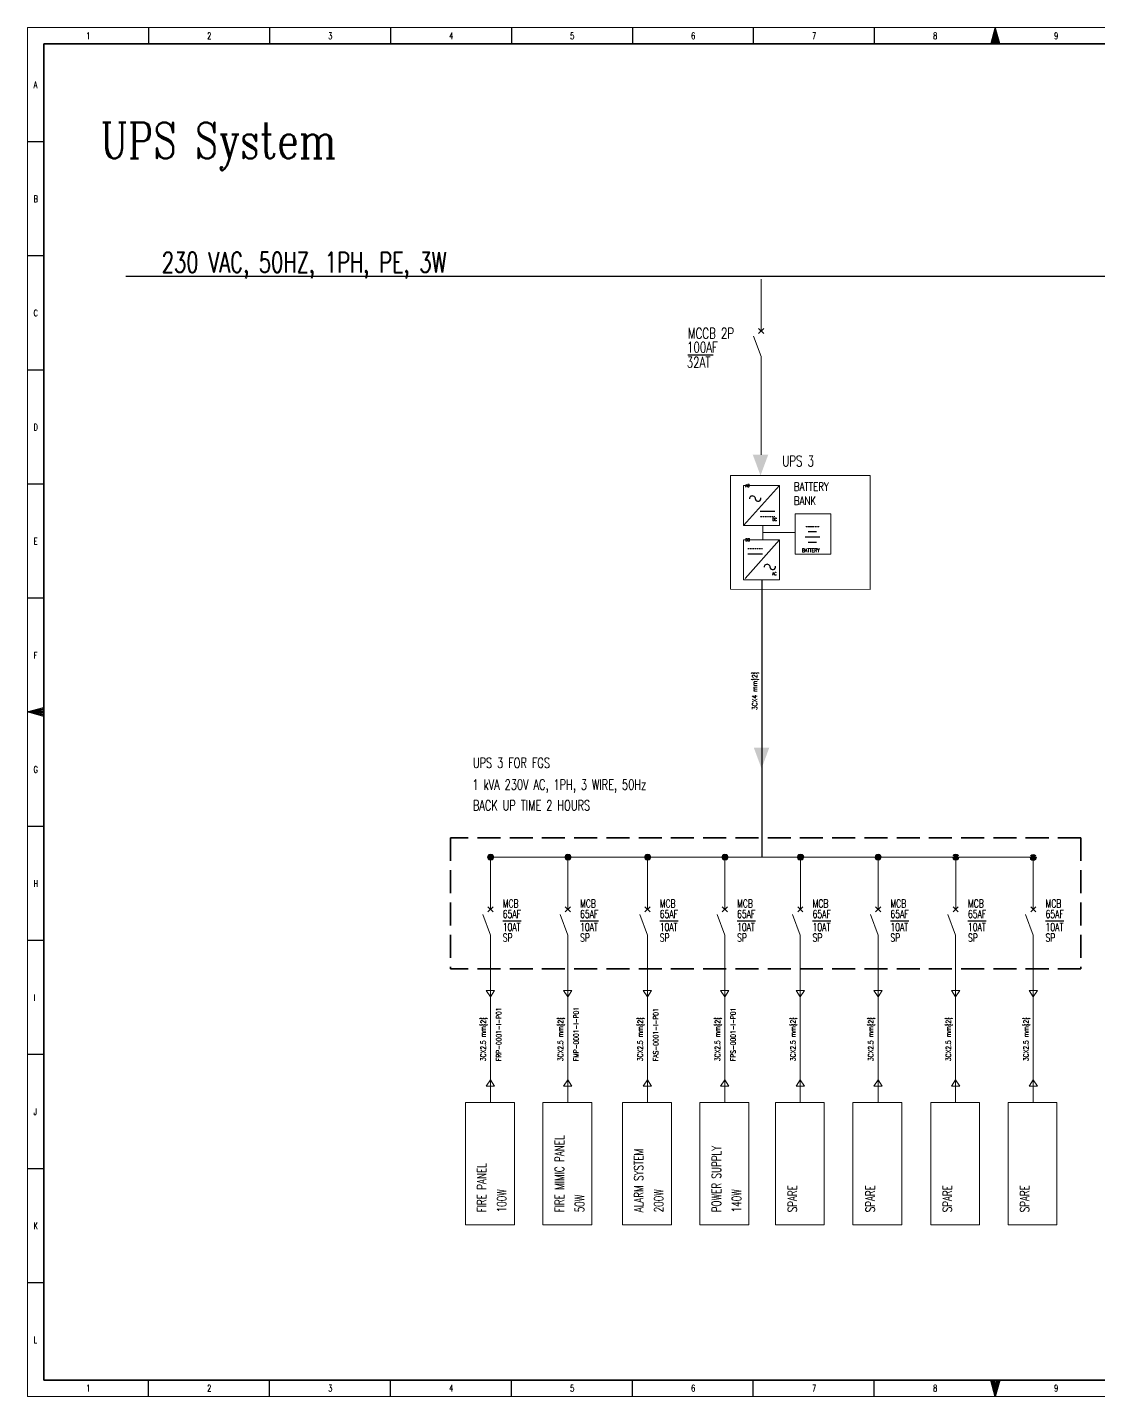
# Model space of a CAD drawing. Header units: millimetres. Extents: x 9457918 to 13593166, y 4220846 to 4815071.
# Drawn here: x 11770662 to 12235717, y 4220846 to 4815071 of the extents above; entities that cross this region are included whole.
import ezdxf

# ---------------------------------------------------------------- set-up
doc = ezdxf.new("R2010")
doc.units = ezdxf.units.MM
doc.linetypes.add('DASH', pattern=[0.35, 0.25, -0.1])
doc.linetypes.add('HIDDEN2', pattern=[0.1875, 0.125, -0.0625])
for name, color, linetype in [('BORDER', 7, 'Continuous'), ('FREE-TEXT', 7, 'Continuous'), ('Label', 7, 'Continuous'), ('Layer 1', 7, 'Continuous'), ('LGT1', 7, 'Continuous')]:
    doc.layers.add(name, color=color, linetype=linetype)
doc.styles.add('HZTXT', font='simplexs.shx', dxfattribs={"width": 0.7, "bigfont": 'hztxt.shx'})
doc.styles.get("Standard").update_dxf_attribs({"font": 'romanc.SHX', "width": 0.75, "bigfont": 'hztxt.shx'})
doc.styles.add('TEG BORDER', font='txt_qlt.shx', dxfattribs={"width": 0.7, "bigfont": 'hztxt.shx'})

# ---------------------------------------------------------------- blocks, each defined once
blk = doc.blocks.new('TEG BORDER A2')
for p, q in [((37.12, 420), (37.12, 415)), ((74.25, 420), (74.25, 415)), ((111.38, 420), (111.38, 415)), ((148.5, 420), (148.5, 415)), ((185.63, 420), (185.63, 415)), ((222.75, 420), (222.75, 415)), ((259.88, 420), (259.88, 415)), ((297, 420), (297, 415)), ((0, 385), (5, 385)), ((0, 350), (5, 350)), ((0, 315), (5, 315)), ((0, 280), (5, 280)), ((0, 245), (5, 245)), ((5, 210), (0, 210)), ((1.25, 210), (3.75, 210)), ((0, 175), (5, 175)), ((0, 140), (5, 140)), ((0, 105), (5, 105)), ((0, 70), (5, 70)), ((0, 35), (5, 35)), ((37.12, 0), (37.12, 5)), ((74.25, 0), (74.25, 5)), ((111.38, 0), (111.38, 5)), ((148.5, 0), (148.5, 5)), ((185.63, 0), (185.63, 5)), ((222.75, 0), (222.75, 5)), ((259.88, 0), (259.88, 5)), ((297, 0), (297, 5))]:
    blk.add_line(p, q)
at = {"linetype": 'Continuous'}
for p, q in [((489, 415), (5, 415)), ((5, 415), (5, 5)), ((5, 5), (489, 5))]:
    blk.add_line(p, q, dxfattribs=at)
at = {"color": 5, "lineweight": 15}
blk.add_lwpolyline([(0, 420), (594, 420), (594, 0), (0, 0)], close=True, dxfattribs=at)
for points in [[(297, 420), (295.66, 415), (298.34, 415), (297, 420), (296, 415), (296.33, 415), (297, 420), (296.67, 415), (297.33, 415), (297, 420), (297.67, 415), (298, 415), (297, 420)], [(0, 210), (5, 211.34), (5, 208.66), (0, 210), (5, 211), (5, 210.67), (0, 210), (5, 210.33), (5, 209.67), (0, 210), (5, 209.33), (5, 209), (0, 210)], [(297, 0), (295.66, 5), (298.34, 5), (297, 0), (296, 5), (296.33, 5), (297, 0), (296.67, 5), (297.33, 5), (297, 0), (297.67, 5), (298, 5), (297, 0)]]:
    blk.add_lwpolyline(points)
blk.add_lwpolyline([(5, 415), (589, 415), (589, 5), (5, 5)], close=True)
at = {"char_height": 2, "width": 2, "style": 'TEG BORDER'}
for s, insert, attachment_point in [('1', (18.05, 418.41), 1), ('2', (55.17, 418.41), 1), ('3', (92.3, 418.41), 1), ('4', (129.42, 418.41), 1), ('5', (166.55, 418.41), 1), ('6', (203.67, 418.41), 1), ('7', (240.8, 418.41), 1), ('8', (277.92, 418.41), 1), ('9', (315.05, 418.41), 1), ('A', (1.91, 403.39), 1), ('B', (1.91, 368.39), 1), ('C', (1.91, 333.39), 1), ('D', (1.91, 298.39), 1), ('E', (1.91, 263.39), 1), ('F', (1.91, 228.39), 1), ('G', (1.91, 193.39), 1), ('H', (1.91, 158.39), 1), ('I', (1.91, 123.39), 1), ('J', (1.91, 88.39), 1), ('K', (1.91, 53.39), 1), ('L', (1.91, 18.39), 1), ('1', (18.05, 1.59), 7), ('2', (55.17, 1.59), 7), ('3', (92.3, 1.59), 7), ('4', (129.42, 1.59), 7), ('5', (166.55, 1.59), 7), ('6', (203.67, 1.59), 7), ('7', (240.8, 1.59), 7), ('8', (277.92, 1.59), 7), ('9', (315.05, 1.59), 7)]:
    blk.add_mtext(s, dxfattribs=dict(at, insert=insert, attachment_point=attachment_point))

msp = doc.modelspace()

# ---------------------------------------------------------------- hatches: boundary and pattern name
h = msp.add_hatch(color=0)
h.paths.add_polyline_path([(12092294, 4629634), (12088932, 4629634), (12088932, 4620588)])
h.paths.add_polyline_path([(12088932, 4629634), (12085571, 4629634), (12088932, 4620588)])
h = msp.add_hatch(color=0)
h.paths.add_polyline_path([(12092744, 4502474), (12089382, 4502474), (12089382, 4493428)])
h.paths.add_polyline_path([(12089382, 4502474), (12086021, 4502474), (12089382, 4493428)])
at = {"layer": 'Layer 1'}
for points in [[(11970666, 4455640), (11970453, 4454894), (11971732, 4454894)], [(11970453, 4454894), (11970666, 4454254), (11971732, 4454894)], [(11971093, 4456066), (11970666, 4455640), (11971732, 4454894)], [(11970666, 4454254), (11971093, 4453828), (11971732, 4454894)], [(11971732, 4456280), (11971093, 4456066), (11971732, 4454894)], [(11971093, 4453828), (11971732, 4453615), (11971732, 4454894)], [(11972478, 4456066), (11971732, 4456280), (11971732, 4454894)], [(11972904, 4455640), (11972478, 4456066), (11971732, 4454894)], [(11973118, 4454894), (11972904, 4455640), (11971732, 4454894)], [(11971732, 4453615), (11972478, 4453828), (11971732, 4454894)], [(11972478, 4453828), (11972904, 4454254), (11971732, 4454894)], [(11972904, 4454254), (11973118, 4454894), (11971732, 4454894)], [(12004236, 4455640), (12004023, 4454894), (12005301, 4454894)], [(12004023, 4454894), (12004236, 4454254), (12005301, 4454894)], [(12004662, 4456066), (12004236, 4455640), (12005301, 4454894)], [(12004236, 4454254), (12004662, 4453828), (12005301, 4454894)], [(12005301, 4456280), (12004662, 4456066), (12005301, 4454894)], [(12004662, 4453828), (12005301, 4453615), (12005301, 4454894)], [(12005941, 4456066), (12005301, 4456280), (12005301, 4454894)], [(12006474, 4455640), (12005941, 4456066), (12005301, 4454894)], [(12006687, 4454894), (12006474, 4455640), (12005301, 4454894)], [(12005301, 4453615), (12005941, 4453828), (12005301, 4454894)], [(12005941, 4453828), (12006474, 4454254), (12005301, 4454894)], [(12006474, 4454254), (12006687, 4454894), (12005301, 4454894)], [(12038822, 4455640), (12038609, 4454894), (12039888, 4454894)], [(12038609, 4454894), (12038822, 4454254), (12039888, 4454894)], [(12039248, 4456066), (12038822, 4455640), (12039888, 4454894)], [(12038822, 4454254), (12039248, 4453828), (12039888, 4454894)], [(12039888, 4456280), (12039248, 4456066), (12039888, 4454894)], [(12039248, 4453828), (12039888, 4453615), (12039888, 4454894)], [(12040634, 4456066), (12039888, 4456280), (12039888, 4454894)], [(12041060, 4455640), (12040634, 4456066), (12039888, 4454894)], [(12041273, 4454894), (12041060, 4455640), (12039888, 4454894)], [(12039888, 4453615), (12040634, 4453828), (12039888, 4454894)], [(12040634, 4453828), (12041060, 4454254), (12039888, 4454894)], [(12041060, 4454254), (12041273, 4454894), (12039888, 4454894)], [(12072392, 4455640), (12072178, 4454894), (12073457, 4454894)], [(12072178, 4454894), (12072392, 4454254), (12073457, 4454894)], [(12072818, 4456066), (12072392, 4455640), (12073457, 4454894)], [(12072392, 4454254), (12072818, 4453828), (12073457, 4454894)], [(12074039, 4454894), (12073826, 4455640), (12072760, 4454894)], [(12073457, 4456280), (12072818, 4456066), (12073457, 4454894)], [(12072818, 4453828), (12073457, 4453615), (12073457, 4454894)], [(12074097, 4456066), (12073457, 4456280), (12073457, 4454894)], [(12074630, 4455640), (12074097, 4456066), (12073457, 4454894)], [(12074843, 4454894), (12074630, 4455640), (12073457, 4454894)], [(12073457, 4453615), (12074097, 4453828), (12073457, 4454894)], [(12074097, 4453828), (12074630, 4454254), (12073457, 4454894)], [(12074630, 4454254), (12074843, 4454894), (12073457, 4454894)], [(12105158, 4455640), (12104945, 4454894), (12106224, 4454894)], [(12104945, 4454894), (12105158, 4454254), (12106224, 4454894)], [(12105584, 4456066), (12105158, 4455640), (12106224, 4454894)], [(12105264, 4455640), (12105158, 4454894), (12106437, 4454894)], [(12105158, 4454254), (12105584, 4453828), (12106224, 4454894)], [(12106224, 4456280), (12105584, 4456066), (12106224, 4454894)], [(12105584, 4453828), (12106224, 4453615), (12106224, 4454894)], [(12106970, 4456066), (12106224, 4456280), (12106224, 4454894)], [(12107396, 4455640), (12106970, 4456066), (12106224, 4454894)], [(12107609, 4454894), (12107396, 4455640), (12106224, 4454894)], [(12106224, 4453615), (12106970, 4453828), (12106224, 4454894)], [(12106970, 4453828), (12107396, 4454254), (12106224, 4454894)], [(12107396, 4454254), (12107609, 4454894), (12106224, 4454894)], [(12107716, 4454894), (12107609, 4455640), (12106437, 4454894)], [(12138621, 4454894), (12138834, 4454254), (12140006, 4454894)], [(12138882, 4455534), (12138776, 4454894), (12140055, 4454894)], [(12139367, 4456066), (12138834, 4455640), (12140006, 4454894)], [(12138834, 4454254), (12139367, 4453828), (12140006, 4454894)], [(12140006, 4456280), (12139367, 4456066), (12140006, 4454894)], [(12139367, 4453828), (12140006, 4453615), (12140006, 4454894)], [(12140646, 4456066), (12140006, 4456280), (12140006, 4454894)], [(12141072, 4455640), (12140646, 4456066), (12140006, 4454894)], [(12140006, 4453615), (12140646, 4453828), (12140006, 4454894)], [(12140646, 4453828), (12141072, 4454254), (12140006, 4454894)], [(12141072, 4454254), (12141285, 4454894), (12140006, 4454894)], [(12141440, 4454894), (12141227, 4455534), (12140055, 4454894)], [(12172403, 4454894), (12172510, 4454254), (12173683, 4454894)], [(12173043, 4456066), (12172510, 4455640), (12173683, 4454894)], [(12172510, 4454254), (12173043, 4453828), (12173683, 4454894)], [(12173683, 4456280), (12173043, 4456066), (12173683, 4454894)], [(12173043, 4453828), (12173683, 4453615), (12173683, 4454894)], [(12174322, 4456066), (12173683, 4456280), (12173683, 4454894)], [(12174855, 4455640), (12174322, 4456066), (12173683, 4454894)], [(12173683, 4453615), (12174322, 4453828), (12173683, 4454894)], [(12174322, 4453828), (12174855, 4454254), (12173683, 4454894)], [(12174855, 4454254), (12174961, 4454894), (12173683, 4454894)], [(12206021, 4454894), (12206128, 4454148), (12207301, 4454894)], [(12206661, 4455960), (12206128, 4455534), (12207301, 4454894)], [(12206128, 4454148), (12206661, 4453722), (12207301, 4454894)], [(12207301, 4456173), (12206661, 4455960), (12207301, 4454894)], [(12206661, 4453722), (12207301, 4453509), (12207301, 4454894)], [(12207940, 4455960), (12207301, 4456173), (12207301, 4454894)], [(12208473, 4455534), (12207940, 4455960), (12207301, 4454894)], [(12207301, 4453509), (12207940, 4453722), (12207301, 4454894)], [(12207940, 4453722), (12208473, 4454148), (12207301, 4454894)], [(12208473, 4454148), (12208686, 4454894), (12207301, 4454894)]]:
    msp.add_hatch(color=0, dxfattribs=at).paths.add_polyline_path(points)

# ---------------------------------------------------------------- linework, layer by layer
at = {"color": 0, "lineweight": -3}
for p, q in [((12057431, 4672947), (12068445, 4672947)), ((11977041, 4427324), (11984982, 4427324)), ((12010610, 4427324), (12018551, 4427324)), ((12045196, 4427324), (12053138, 4427324)), ((12078766, 4427324), (12086707, 4427324)), ((12111532, 4427324), (12119474, 4427324)), ((12145315, 4427324), (12153256, 4427324)), ((12178991, 4427324), (12186932, 4427324)), ((12212667, 4427324), (12220608, 4427324))]:
    msp.add_line(p, q, dxfattribs=at)
at = {"color": 0, "linetype": 'ByBlock', "lineweight": 5}
for p, q in [((12089890, 4598875), (12089890, 4597069)), ((12089890, 4597069), (12089890, 4593988)), ((12089890, 4595794), (12103844, 4595794)), ((12089890, 4593988), (12089890, 4592714))]:
    msp.add_line(p, q, dxfattribs=at)
at = {"color": 0, "linetype": 'DASH', "lineweight": 35, "ltscale": 40000}
for p, q in [((12228044, 4463313), (11954399, 4463313)), ((11954399, 4463313), (11954399, 4406511)), ((12228044, 4463313), (12228044, 4406511)), ((12228044, 4406511), (11954399, 4406511))]:
    msp.add_line(p, q, dxfattribs=at)
at = {"color": 0, "lineweight": 20}
msp.add_line((11971732, 4454894), (12207359, 4454894), dxfattribs=at)
at = {"color": 0, "linetype": 'ByBlock', "lineweight": 5}
for points in [[(12075875, 4620534), (12136532, 4620534), (12136532, 4571050), (12075875, 4571252)], [(12081555, 4616269), (12097136, 4616269), (12097136, 4598875), (12081555, 4598875)], [(12103910, 4603916), (12119491, 4603916), (12119491, 4586522), (12103910, 4586522)], [(12081555, 4592714), (12097136, 4592714), (12097136, 4575319), (12081555, 4575319)]]:
    msp.add_lwpolyline(points, close=True, dxfattribs=at)
at = {"layer": 'BORDER', "color": 0}
for p, q in [((12081555, 4598875), (12097136, 4616269)), ((12088813, 4605063), (12095150, 4605063)), ((12114649, 4593807), (12108312, 4593807)), ((12113290, 4596079), (12109671, 4596079)), ((12082254, 4575872), (12097136, 4592698)), ((12113290, 4591535), (12109671, 4591535)), ((12089821, 4586499), (12083484, 4586499))]:
    msp.add_line(p, q, dxfattribs=at)
at = {"layer": 'BORDER', "color": 0, "linetype": 'HIDDEN2'}
for p, q in [((12088813, 4602791), (12095150, 4602791)), ((12114649, 4598352), (12108312, 4598352)), ((12114649, 4593807), (12108312, 4593807)), ((12113290, 4596079), (12109671, 4596079)), ((12089821, 4588771), (12083484, 4588771)), ((12113290, 4591535), (12109671, 4591535))]:
    msp.add_line(p, q, dxfattribs=at)
at = {"layer": 'BORDER', "color": 0}
for centre, radius, start, end in [((12085432, 4610405), 1331, 359.397765, 179.397765), ((12087912, 4610629), 1173, 191.705268, 11.705268), ((12091798, 4580733), 1331, 359.397765, 179.397765), ((12094278, 4580957), 1173, 191.705268, 11.705268)]:
    msp.add_arc(centre, radius, start, end, dxfattribs=at)
at = {"layer": 'FREE-TEXT', "color": 0}
for p, q in [((11813398, 4707044), (12398190, 4707044)), ((12111481, 4598352), (12109671, 4598352)), ((12089558, 4575319), (12089558, 4510657)), ((12089545, 4510657), (12089545, 4454894))]:
    msp.add_line(p, q, dxfattribs=at)
at = {"layer": 'Layer 1', "color": 0, "lineweight": 5}
for points in [[(12089146, 4705845), (12089146, 4683252)], [(12090318, 4684424), (12088080, 4682186)], [(12088080, 4684424), (12090318, 4682186)], [(12089146, 4646078), (12089146, 4672169), (12085842, 4681014)], [(12089146, 4670890), (12089146, 4672169)], [(12089146, 4629621), (12089146, 4646078)], [(11971732, 4454894), (11971732, 4432301)], [(12005301, 4454894), (12005301, 4432301)], [(12039888, 4454894), (12039888, 4432301)], [(12073457, 4454894), (12073457, 4432301)], [(12106224, 4454894), (12106224, 4432301)], [(12140006, 4454894), (12140006, 4432301)], [(12173683, 4454894), (12173683, 4432301)], [(12207359, 4454894), (12207359, 4432301)], [(11972851, 4433420), (11970613, 4431182)], [(11970613, 4433420), (11972851, 4431182)], [(12006420, 4433420), (12004182, 4431182)], [(12004182, 4433420), (12006420, 4431182)], [(12041007, 4433420), (12038769, 4431182)], [(12038769, 4433420), (12041007, 4431182)], [(12074576, 4433420), (12072338, 4431182)], [(12072338, 4433420), (12074576, 4431182)], [(12107343, 4433420), (12105105, 4431182)], [(12105105, 4433420), (12107343, 4431182)], [(12141125, 4433420), (12138887, 4431182)], [(12138887, 4433420), (12141125, 4431182)], [(12174802, 4433420), (12172564, 4431182)], [(12172564, 4433420), (12174802, 4431182)], [(12208478, 4433420), (12206240, 4431182)], [(12206240, 4433420), (12208478, 4431182)], [(11968375, 4430010), (11971679, 4421165), (11971679, 4421165)], [(12001945, 4430010), (12005248, 4421165), (12005248, 4421165)], [(12036531, 4430010), (12039835, 4421165), (12039835, 4421165)], [(12070100, 4430010), (12073404, 4421165), (12073404, 4421165)], [(12102867, 4430010), (12106171, 4421165), (12106171, 4421165)], [(12136649, 4430010), (12139953, 4421165), (12139953, 4421165)], [(12170326, 4430010), (12173629, 4421165), (12173629, 4421165)], [(12204002, 4430010), (12207305, 4421165), (12207305, 4421165)], [(11971679, 4421165), (11971679, 4348484)], [(12005248, 4421165), (12005248, 4348484)], [(12039835, 4421165), (12039835, 4348484)], [(12073404, 4421165), (12073404, 4348484)], [(12106171, 4421165), (12106171, 4348484)], [(12139953, 4421165), (12139953, 4348484)], [(12173629, 4421165), (12173629, 4348484)], [(12207305, 4421165), (12207305, 4348484)], [(11973491, 4397080), (11969867, 4397080), (11971679, 4394416), (11973491, 4397080)], [(12007060, 4397080), (12003437, 4397080), (12005248, 4394416), (12007060, 4397080)], [(12041646, 4397080), (12038023, 4397080), (12039835, 4394416), (12041646, 4397080)], [(12075216, 4397080), (12071592, 4397080), (12073404, 4394416), (12075216, 4397080)], [(12107982, 4397080), (12104359, 4397080), (12106171, 4394416), (12107982, 4397080)], [(12141765, 4397080), (12138141, 4397080), (12139953, 4394416), (12141765, 4397080)], [(12175441, 4397080), (12171818, 4397080), (12173629, 4394416), (12175441, 4397080)], [(12209117, 4397080), (12205494, 4397080), (12207305, 4394416), (12209117, 4397080)], [(11973491, 4355624), (11969867, 4355624), (11971679, 4358288), (11973491, 4355624)], [(12007060, 4355624), (12003437, 4355624), (12005248, 4358288), (12007060, 4355624)], [(12041646, 4355624), (12038023, 4355624), (12039835, 4358288), (12041646, 4355624)], [(12075216, 4355624), (12071592, 4355624), (12073404, 4358288), (12075216, 4355624)], [(12107982, 4355624), (12104359, 4355624), (12106171, 4358288), (12107982, 4355624)], [(12141765, 4355624), (12138141, 4355624), (12139953, 4358288), (12141765, 4355624)], [(12175441, 4355624), (12171818, 4355624), (12173629, 4358288), (12175441, 4355624)], [(12209117, 4355624), (12205494, 4355624), (12207305, 4358288), (12209117, 4355624)], [(11960916, 4295412), (11982123, 4295412), (11982123, 4348484), (11960916, 4348484), (11960916, 4295412)], [(11994485, 4295412), (12015692, 4295412), (12015692, 4348484), (11994485, 4348484), (11994485, 4295412)], [(12029071, 4295412), (12050279, 4295412), (12050279, 4348484), (12029071, 4348484), (12029071, 4295412)], [(12062641, 4295412), (12083848, 4295412), (12083848, 4348484), (12062641, 4348484), (12062641, 4295412)], [(12095407, 4295412), (12116615, 4295412), (12116615, 4348484), (12095407, 4348484), (12095407, 4295412)], [(12129083, 4295412), (12150291, 4295412), (12150291, 4348484), (12129083, 4348484), (12129083, 4295412)], [(12162866, 4295412), (12184074, 4295412), (12184074, 4348484), (12162866, 4348484), (12162866, 4295412)], [(12196436, 4295412), (12217643, 4295412), (12217643, 4348484), (12196436, 4348484), (12196436, 4295412)]]:
    msp.add_lwpolyline(points, dxfattribs=at)
at = {"layer": 'Layer 1', "color": 0, "lineweight": 0}
for points in [[(11970666, 4455640), (11970453, 4454894), (11971732, 4454894), (11970666, 4455640)], [(11970453, 4454894), (11970666, 4454254), (11971732, 4454894), (11970453, 4454894)], [(11971093, 4456066), (11970666, 4455640), (11971732, 4454894), (11971093, 4456066)], [(11970666, 4454254), (11971093, 4453828), (11971732, 4454894), (11970666, 4454254)], [(11971732, 4456280), (11971093, 4456066), (11971732, 4454894), (11971732, 4456280)], [(11971093, 4453828), (11971732, 4453615), (11971732, 4454894), (11971093, 4453828)], [(11972478, 4456066), (11971732, 4456280), (11971732, 4454894), (11972478, 4456066)], [(11972904, 4455640), (11972478, 4456066), (11971732, 4454894), (11972904, 4455640)], [(11973118, 4454894), (11972904, 4455640), (11971732, 4454894), (11973118, 4454894)], [(11971732, 4453615), (11972478, 4453828), (11971732, 4454894), (11971732, 4453615)], [(11972478, 4453828), (11972904, 4454254), (11971732, 4454894), (11972478, 4453828)], [(11972904, 4454254), (11973118, 4454894), (11971732, 4454894), (11972904, 4454254)], [(12004236, 4455640), (12004023, 4454894), (12005301, 4454894), (12004236, 4455640)], [(12004023, 4454894), (12004236, 4454254), (12005301, 4454894), (12004023, 4454894)], [(12004662, 4456066), (12004236, 4455640), (12005301, 4454894), (12004662, 4456066)], [(12004236, 4454254), (12004662, 4453828), (12005301, 4454894), (12004236, 4454254)], [(12005301, 4456280), (12004662, 4456066), (12005301, 4454894), (12005301, 4456280)], [(12004662, 4453828), (12005301, 4453615), (12005301, 4454894), (12004662, 4453828)], [(12005941, 4456066), (12005301, 4456280), (12005301, 4454894), (12005941, 4456066)], [(12006474, 4455640), (12005941, 4456066), (12005301, 4454894), (12006474, 4455640)], [(12006687, 4454894), (12006474, 4455640), (12005301, 4454894), (12006687, 4454894)], [(12005301, 4453615), (12005941, 4453828), (12005301, 4454894), (12005301, 4453615)], [(12005941, 4453828), (12006474, 4454254), (12005301, 4454894), (12005941, 4453828)], [(12006474, 4454254), (12006687, 4454894), (12005301, 4454894), (12006474, 4454254)], [(12038822, 4455640), (12038609, 4454894), (12039888, 4454894), (12038822, 4455640)], [(12038609, 4454894), (12038822, 4454254), (12039888, 4454894), (12038609, 4454894)], [(12039248, 4456066), (12038822, 4455640), (12039888, 4454894), (12039248, 4456066)], [(12038822, 4454254), (12039248, 4453828), (12039888, 4454894), (12038822, 4454254)], [(12039888, 4456280), (12039248, 4456066), (12039888, 4454894), (12039888, 4456280)], [(12039248, 4453828), (12039888, 4453615), (12039888, 4454894), (12039248, 4453828)], [(12040634, 4456066), (12039888, 4456280), (12039888, 4454894), (12040634, 4456066)], [(12041060, 4455640), (12040634, 4456066), (12039888, 4454894), (12041060, 4455640)], [(12041273, 4454894), (12041060, 4455640), (12039888, 4454894), (12041273, 4454894)], [(12039888, 4453615), (12040634, 4453828), (12039888, 4454894), (12039888, 4453615)], [(12040634, 4453828), (12041060, 4454254), (12039888, 4454894), (12040634, 4453828)], [(12041060, 4454254), (12041273, 4454894), (12039888, 4454894), (12041060, 4454254)], [(12072392, 4455640), (12072178, 4454894), (12073457, 4454894), (12072392, 4455640)], [(12072178, 4454894), (12072392, 4454254), (12073457, 4454894), (12072178, 4454894)], [(12072818, 4456066), (12072392, 4455640), (12073457, 4454894), (12072818, 4456066)], [(12072392, 4454254), (12072818, 4453828), (12073457, 4454894), (12072392, 4454254)], [(12074039, 4454894), (12073826, 4455640), (12072760, 4454894), (12074039, 4454894)], [(12073457, 4456280), (12072818, 4456066), (12073457, 4454894), (12073457, 4456280)], [(12072818, 4453828), (12073457, 4453615), (12073457, 4454894), (12072818, 4453828)], [(12074097, 4456066), (12073457, 4456280), (12073457, 4454894), (12074097, 4456066)], [(12074630, 4455640), (12074097, 4456066), (12073457, 4454894), (12074630, 4455640)], [(12074843, 4454894), (12074630, 4455640), (12073457, 4454894), (12074843, 4454894)], [(12073457, 4453615), (12074097, 4453828), (12073457, 4454894), (12073457, 4453615)], [(12074097, 4453828), (12074630, 4454254), (12073457, 4454894), (12074097, 4453828)], [(12074630, 4454254), (12074843, 4454894), (12073457, 4454894), (12074630, 4454254)], [(12105158, 4455640), (12104945, 4454894), (12106224, 4454894), (12105158, 4455640)], [(12104945, 4454894), (12105158, 4454254), (12106224, 4454894), (12104945, 4454894)], [(12105584, 4456066), (12105158, 4455640), (12106224, 4454894), (12105584, 4456066)], [(12105264, 4455640), (12105158, 4454894), (12106437, 4454894), (12105264, 4455640)], [(12105158, 4454254), (12105584, 4453828), (12106224, 4454894), (12105158, 4454254)], [(12106224, 4456280), (12105584, 4456066), (12106224, 4454894), (12106224, 4456280)], [(12105584, 4453828), (12106224, 4453615), (12106224, 4454894), (12105584, 4453828)], [(12106970, 4456066), (12106224, 4456280), (12106224, 4454894), (12106970, 4456066)], [(12107396, 4455640), (12106970, 4456066), (12106224, 4454894), (12107396, 4455640)], [(12107609, 4454894), (12107396, 4455640), (12106224, 4454894), (12107609, 4454894)], [(12106224, 4453615), (12106970, 4453828), (12106224, 4454894), (12106224, 4453615)], [(12106970, 4453828), (12107396, 4454254), (12106224, 4454894), (12106970, 4453828)], [(12107396, 4454254), (12107609, 4454894), (12106224, 4454894), (12107396, 4454254)], [(12107716, 4454894), (12107609, 4455640), (12106437, 4454894), (12107716, 4454894)], [(12138621, 4454894), (12138834, 4454254), (12140006, 4454894), (12138621, 4454894)], [(12138882, 4455534), (12138776, 4454894), (12140055, 4454894), (12138882, 4455534)], [(12139367, 4456066), (12138834, 4455640), (12140006, 4454894), (12139367, 4456066)], [(12138834, 4454254), (12139367, 4453828), (12140006, 4454894), (12138834, 4454254)], [(12140006, 4456280), (12139367, 4456066), (12140006, 4454894), (12140006, 4456280)], [(12139367, 4453828), (12140006, 4453615), (12140006, 4454894), (12139367, 4453828)], [(12140646, 4456066), (12140006, 4456280), (12140006, 4454894), (12140646, 4456066)], [(12141072, 4455640), (12140646, 4456066), (12140006, 4454894), (12141072, 4455640)], [(12140006, 4453615), (12140646, 4453828), (12140006, 4454894), (12140006, 4453615)], [(12140646, 4453828), (12141072, 4454254), (12140006, 4454894), (12140646, 4453828)], [(12141072, 4454254), (12141285, 4454894), (12140006, 4454894), (12141072, 4454254)], [(12141440, 4454894), (12141227, 4455534), (12140055, 4454894), (12141440, 4454894)], [(12172403, 4454894), (12172510, 4454254), (12173683, 4454894), (12172403, 4454894)], [(12173043, 4456066), (12172510, 4455640), (12173683, 4454894), (12173043, 4456066)], [(12172510, 4454254), (12173043, 4453828), (12173683, 4454894), (12172510, 4454254)], [(12173683, 4456280), (12173043, 4456066), (12173683, 4454894), (12173683, 4456280)], [(12173043, 4453828), (12173683, 4453615), (12173683, 4454894), (12173043, 4453828)], [(12174322, 4456066), (12173683, 4456280), (12173683, 4454894), (12174322, 4456066)], [(12174855, 4455640), (12174322, 4456066), (12173683, 4454894), (12174855, 4455640)], [(12173683, 4453615), (12174322, 4453828), (12173683, 4454894), (12173683, 4453615)], [(12174322, 4453828), (12174855, 4454254), (12173683, 4454894), (12174322, 4453828)], [(12174855, 4454254), (12174961, 4454894), (12173683, 4454894), (12174855, 4454254)], [(12206021, 4454894), (12206128, 4454148), (12207301, 4454894), (12206021, 4454894)], [(12206661, 4455960), (12206128, 4455534), (12207301, 4454894), (12206661, 4455960)], [(12206128, 4454148), (12206661, 4453722), (12207301, 4454894), (12206128, 4454148)], [(12207301, 4456173), (12206661, 4455960), (12207301, 4454894), (12207301, 4456173)], [(12206661, 4453722), (12207301, 4453509), (12207301, 4454894), (12206661, 4453722)], [(12207940, 4455960), (12207301, 4456173), (12207301, 4454894), (12207940, 4455960)], [(12208473, 4455534), (12207940, 4455960), (12207301, 4454894), (12208473, 4455534)], [(12207301, 4453509), (12207940, 4453722), (12207301, 4454894), (12207301, 4453509)], [(12207940, 4453722), (12208473, 4454148), (12207301, 4454894), (12207940, 4453722)], [(12208473, 4454148), (12208686, 4454894), (12207301, 4454894), (12208473, 4454148)]]:
    msp.add_lwpolyline(points, dxfattribs=at)

# ---------------------------------------------------------------- block references
at = {"xscale": 1414.822142748791, "yscale": 1414.822142748791, "zscale": 1414.822142748791}
msp.add_blockref('TEG BORDER A2', (11770662, 4220846), dxfattribs=at)

# ---------------------------------------------------------------- texts
at = {"lineweight": 5, "insert": (11802349, 4773797), "char_height": 15581.8, "attachment_point": 1}
msp.add_mtext_dynamic_manual_height_columns('UPS System', width=406633.25, gutter_width=254853, heights=[90363], dxfattribs=at)
at = {"color": 0, "insert": (12103419, 4617629), "char_height": 3666.1, "width": 28715.48, "attachment_point": 1}
msp.add_mtext('BATTERY\\PBANK', dxfattribs=at)
at = {"color": 0}
note = msp.add_mtext_dynamic_manual_height_columns(' ', width=3.34, gutter_width=12.5, heights=[1.83, 0], dxfattribs=dict(at, insert=(12082288, 4616876), char_height=2706.55, attachment_point=1))
for column, words in zip(note.columns.linked_columns, ['{\\H0.47356x;AC} ']):
    column.text = words
note = msp.add_mtext_dynamic_manual_height_columns(' ', width=3.34, gutter_width=12.5, heights=[1.83, 0], dxfattribs=dict(at, insert=(12094048, 4602166), char_height=2706.55, attachment_point=1))
for column, words in zip(note.columns.linked_columns, ['{\\H0.47356x;DC} ']):
    column.text = words
note = msp.add_mtext_dynamic_manual_height_columns(' ', width=3.34, gutter_width=12.5, heights=[1.83, 0], dxfattribs=dict(at, insert=(12082288, 4593321), char_height=2706.55, attachment_point=1))
for column, words in zip(note.columns.linked_columns, ['{\\H0.47356x;DC} ']):
    column.text = words
at = {"color": 0, "insert": (12106900, 4588960), "char_height": 1602.1, "attachment_point": 1}
msp.add_mtext_dynamic_manual_height_columns('BATTERY', width=12.43, gutter_width=12.5, heights=[0], dxfattribs=at)
at = {"color": 0}
note = msp.add_mtext_dynamic_manual_height_columns(' ', width=3.34, gutter_width=12.5, heights=[1.83, 0], dxfattribs=dict(at, insert=(12094048, 4578611), char_height=2706.55, attachment_point=1))
for column, words in zip(note.columns.linked_columns, ['{\\H0.47356x;AC} ']):
    column.text = words
at = {"layer": 'Label', "color": 0, "lineweight": -3, "style": 'HZTXT', "width": 0.7}
for s, height, p in [('100AF', 4631.3, (12057054, 4673930)), ('65AF', 3473.5, (11977041, 4428538)), ('65AF', 3473.5, (12010610, 4428538)), ('65AF', 3473.5, (12045196, 4428538)), ('65AF', 3473.5, (12078766, 4428538)), ('65AF', 3473.5, (12111532, 4428538)), ('65AF', 3473.5, (12145315, 4428538)), ('65AF', 3473.5, (12178991, 4428538)), ('65AF', 3473.5, (12212667, 4428538))]:
    msp.add_text(s, height=height, dxfattribs=at).set_placement(p)
at = {"layer": 'LGT1', "color": 0, "lineweight": -3, "style": 'HZTXT', "width": 0.7}
for s, height, p in [('230 VAC, 50HZ, 1PH, PE, 3W', 8833.48, (11829029, 4708727)), ('MCCB 2P', 4631.3, (12057425, 4679993)), ('32AT', 4631.3, (12056927, 4667419)), ('UPS 3', 4631.3, (12098380, 4624548)), ('UPS 3 FOR FGS', 4446.04, (11964045, 4493690)), ('1 kVA 230V AC, 1PH, 3 WIRE, 50Hz', 4446.04, (11963855, 4484224)), ('BACK UP TIME 2 HOURS', 4446.04, (11964045, 4475222)), ('MCB', 3473.5, (11977041, 4433086)), ('MCB', 3473.5, (12010610, 4433086)), ('MCB', 3473.5, (12045196, 4433086)), ('MCB', 3473.5, (12078766, 4433086)), ('MCB', 3473.5, (12111532, 4433086)), ('MCB', 3473.5, (12145315, 4433086)), ('MCB', 3473.5, (12178991, 4433086)), ('MCB', 3473.5, (12212667, 4433086)), ('SP', 3473.5, (11977041, 4418293)), ('10AT', 3473.5, (11977041, 4422909)), ('SP', 3473.5, (12010610, 4418293)), ('10AT', 3473.5, (12010610, 4422909)), ('SP', 3473.5, (12045196, 4418293)), ('10AT', 3473.5, (12045196, 4422909)), ('SP', 3473.5, (12078766, 4418293)), ('10AT', 3473.5, (12078766, 4422909)), ('SP', 3473.5, (12111532, 4418293)), ('10AT', 3473.5, (12111532, 4422909)), ('SP', 3473.5, (12145315, 4418293)), ('10AT', 3473.5, (12145315, 4422909)), ('SP', 3473.5, (12178991, 4418293)), ('10AT', 3473.5, (12178991, 4422909)), ('SP', 3473.5, (12212667, 4418293)), ('10AT', 3473.5, (12212667, 4422909))]:
    msp.add_text(s, height=height, dxfattribs=at).set_placement(p)
for s, height, p in [('3CX4 mm{2}', 2208.4, (12087507, 4518823)), ('3CX2.5 mm{2}', 2208.37, (11969628, 4366455)), ('FRP-0001-I-P01', 2208.37, (11976415, 4366455)), ('3CX2.5 mm{2}', 2208.37, (12003198, 4366455)), ('FMP-0001-I-P01', 2208.37, (12009985, 4366455)), ('3CX2.5 mm{2}', 2208.37, (12037784, 4366455)), ('FAS-0001-I-P01', 2208.37, (12044571, 4366455)), ('3CX2.5 mm{2}', 2208.37, (12071353, 4366455)), ('FPS-0001-I-P01', 2208.37, (12078140, 4366455)), ('3CX2.5 mm{2}', 2208.37, (12104120, 4366455)), ('3CX2.5 mm{2}', 2208.37, (12137902, 4366455)), ('3CX2.5 mm{2}', 2208.37, (12171579, 4366455)), ('3CX2.5 mm{2}', 2208.37, (12205255, 4366455)), ('FIRE MIMIC PANEL', 3975.07, (12003634, 4300824)), ('ALARM SYSTEM', 3975.07, (12038007, 4300824)), ('POWER SUPPLY', 3975.07, (12071790, 4300824)), ('FIRE PANEL', 3975.1, (11969852, 4300824)), ('100W', 3975.1, (11978579, 4300824)), ('50W', 3975.1, (12012362, 4300824)), ('200W', 3975.1, (12046735, 4300824)), ('140W', 3975.1, (12080518, 4300824)), ('SPARE', 3975.1, (12104769, 4300824)), ('SPARE', 3975.1, (12138551, 4300824)), ('SPARE', 3975.1, (12172015, 4300824)), ('SPARE', 3975.1, (12205584, 4300824))]:
    msp.add_text(s, height=height, rotation=90, dxfattribs=at).set_placement(p)

doc.saveas('drawing.dxf')
